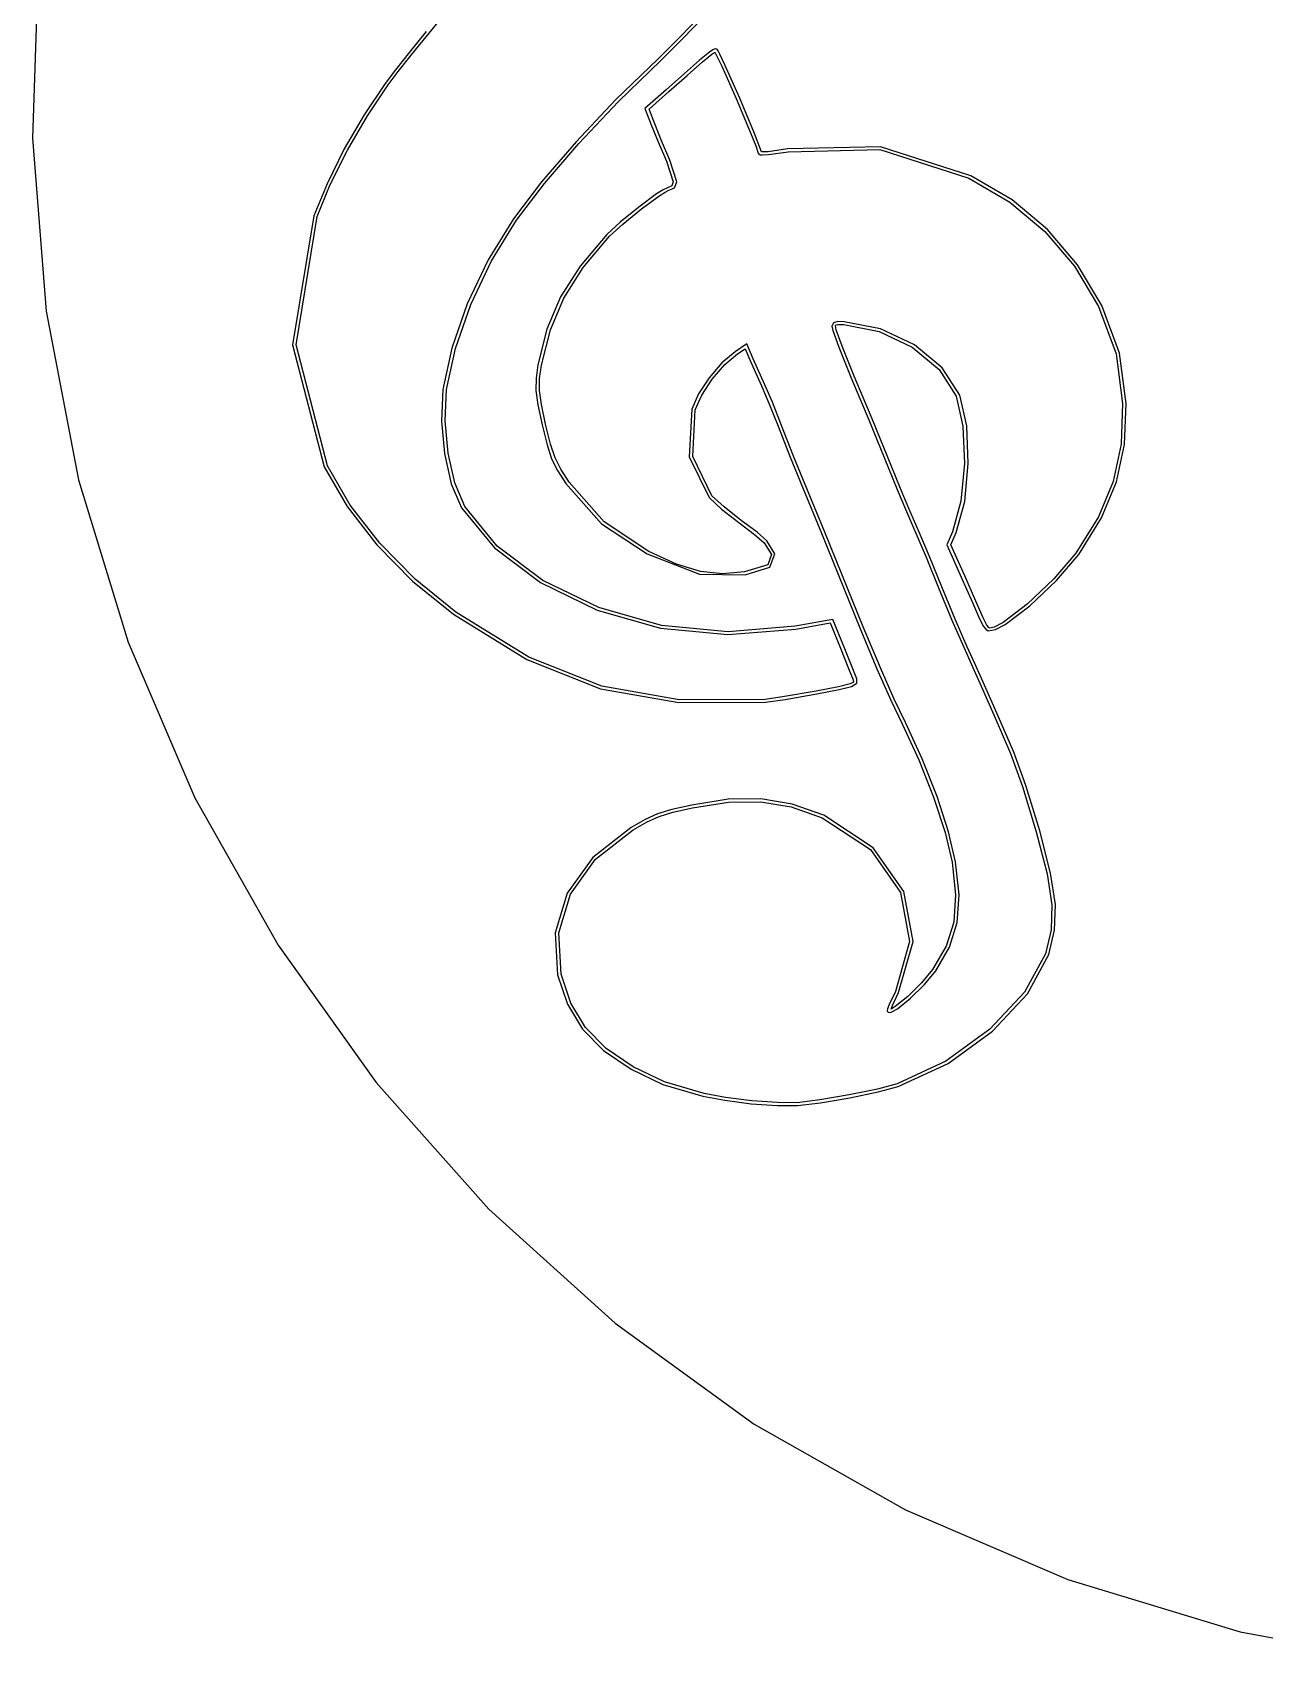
# Model space of a CAD drawing. Extents: x 23 to 468, y 457 to 580.
# Drawn here: x 366 to 406.3, y 456.8 to 510.3 of the extents above; entities that cross this region are included whole.
import ezdxf

# ---------------------------------------------------------------- set-up
doc = ezdxf.new("R2010")
doc.units = 0
doc.layers.get('0').update_dxf_attribs({"linetype": 'CONTINUOUS'})

msp = doc.modelspace()

# ---------------------------------------------------------------- linework, layer by layer
at = {"color": 0}
for p, q in [((366.162, 512.579), (365.972, 506.815)), ((378.943, 510.251), (379.536, 510.97)), ((388.197, 511.179), (386.436, 509.408)), ((386.525, 509.348), (388.292, 511.126)), ((378.848, 510.3), (378.305, 509.626)), ((378.4, 509.58), (378.943, 510.251)), ((378.305, 509.626), (377.843, 509.044)), ((388.119, 509.626), (387.798, 509.365)), ((388.232, 509.704), (388.119, 509.626)), ((388.197, 509.563), (388.292, 509.626)), ((388.274, 509.725), (388.232, 509.704)), ((388.302, 509.732), (388.274, 509.725)), ((388.292, 509.626), (388.295, 509.623)), ((388.295, 509.623), (388.352, 509.52)), ((388.352, 509.725), (388.302, 509.732)), ((388.377, 509.697), (388.352, 509.725)), ((388.401, 509.665), (388.377, 509.697)), ((388.458, 509.559), (388.401, 509.665)), ((377.938, 508.998), (378.4, 509.58)), ((386.436, 509.408), (385.046, 508.064)), ((385.138, 508.007), (386.525, 509.348)), ((387.798, 509.365), (387.301, 508.928)), ((387.389, 508.864), (387.886, 509.305)), ((387.886, 509.305), (388.197, 509.563)), ((388.352, 509.52), (388.521, 509.171)), ((388.627, 509.207), (388.458, 509.559)), ((388.521, 509.171), (388.994, 508.109)), ((389.103, 508.141), (388.627, 509.207)), ((377.504, 508.6), (376.823, 507.58)), ((376.925, 507.541), (377.603, 508.554)), ((377.843, 509.044), (377.504, 508.6)), ((377.603, 508.554), (377.938, 508.998)), ((387.301, 508.928), (386.704, 508.395)), ((386.789, 508.335), (387.389, 508.864)), ((385.046, 508.064), (383.755, 506.695)), ((383.85, 506.642), (385.138, 508.007)), ((386.704, 508.395), (386.009, 507.781)), ((386.143, 507.76), (386.789, 508.335)), ((388.994, 508.109), (389.467, 506.984)), ((389.576, 507.016), (389.103, 508.141)), ((376.823, 507.58), (376.17, 506.458)), ((376.276, 506.423), (376.925, 507.541)), ((386.009, 507.781), (386.214, 507.245)), ((386.327, 507.277), (386.143, 507.76)), ((386.214, 507.245), (386.443, 506.688)), ((386.553, 506.723), (386.327, 507.277)), ((389.467, 506.984), (389.632, 506.561)), ((389.819, 506.363), (389.576, 507.016)), ((365.972, 506.815), (366.416, 501.153)), ((376.17, 506.458), (375.606, 505.322)), ((375.712, 505.294), (376.276, 506.423)), ((383.755, 506.695), (382.619, 505.379)), ((382.718, 505.326), (383.85, 506.642)), ((386.443, 506.688), (386.711, 506.056)), ((386.824, 506.091), (386.553, 506.723)), ((389.632, 506.561), (389.717, 506.317)), ((390.67, 506.458), (390.042, 506.37)), ((393.711, 506.529), (390.67, 506.458)), ((390.694, 506.367), (393.689, 506.437)), ((393.689, 506.437), (396.61, 505.506)), ((396.67, 505.583), (393.711, 506.529)), ((386.711, 506.056), (386.93, 505.379)), ((387.047, 505.379), (386.824, 506.091)), ((389.717, 506.317), (389.749, 506.282)), ((389.749, 506.282), (389.781, 506.271)), ((389.781, 506.271), (389.848, 506.264)), ((389.851, 506.36), (389.819, 506.363)), ((389.848, 506.264), (390.052, 506.275)), ((390.042, 506.37), (389.851, 506.36)), ((390.052, 506.275), (390.694, 506.367)), ((382.619, 505.379), (381.706, 504.172)), ((386.93, 505.379), (386.884, 505.248)), ((386.973, 505.188), (387.047, 505.379)), ((396.61, 505.506), (397.947, 504.723)), ((398.022, 504.793), (396.67, 505.583)), ((375.606, 505.322), (375.176, 504.275)), ((375.285, 504.254), (375.712, 505.294)), ((381.808, 504.13), (382.718, 505.326)), ((386.387, 504.987), (385.812, 504.56)), ((385.893, 504.497), (386.461, 504.917)), ((386.599, 505.125), (386.387, 504.987)), ((386.461, 504.917), (386.666, 505.051)), ((386.743, 505.188), (386.599, 505.125)), ((386.666, 505.051), (386.764, 505.1)), ((386.884, 505.248), (386.743, 505.188)), ((386.764, 505.1), (386.973, 505.188)), ((375.176, 504.275), (374.477, 500.052)), ((385.812, 504.56), (385.202, 504.067)), ((385.286, 504.003), (385.893, 504.497)), ((397.947, 504.723), (399.098, 503.76)), ((399.186, 503.82), (398.022, 504.793)), ((374.594, 500.055), (375.285, 504.254)), ((381.706, 504.172), (380.88, 502.835)), ((380.989, 502.8), (381.808, 504.13)), ((385.202, 504.067), (384.757, 503.657)), ((384.849, 503.601), (385.286, 504.003)), ((399.098, 503.76), (400.068, 502.62)), ((400.166, 502.67), (399.186, 503.82)), ((384.757, 503.657), (383.889, 502.627)), ((383.988, 502.581), (384.849, 503.601)), ((380.88, 502.835), (380.192, 501.392)), ((380.309, 501.368), (380.989, 502.8)), ((400.957, 501.336), (400.166, 502.67)), ((383.889, 502.627), (383.247, 501.618)), ((383.357, 501.583), (383.988, 502.581)), ((400.068, 502.62), (400.851, 501.301)), ((383.247, 501.618), (382.799, 500.56)), ((366.416, 501.153), (367.467, 495.639)), ((380.192, 501.392), (379.688, 499.946)), ((379.804, 499.932), (380.309, 501.368)), ((382.912, 500.539), (383.357, 501.583)), ((400.851, 501.301), (401.429, 499.756)), ((401.542, 499.777), (400.957, 501.336)), ((382.799, 500.56), (382.506, 499.396)), ((382.623, 499.385), (382.912, 500.539)), ((392.176, 500.775), (392.127, 500.666)), ((392.127, 500.666), (392.151, 500.525)), ((392.151, 500.525), (392.352, 499.971)), ((392.317, 500.814), (392.176, 500.775)), ((392.243, 500.673), (392.25, 500.705)), ((392.264, 500.546), (392.243, 500.673)), ((392.25, 500.705), (392.317, 500.719)), ((392.462, 500.003), (392.264, 500.546)), ((392.529, 500.807), (392.317, 500.814)), ((392.317, 500.719), (392.515, 500.715)), ((392.515, 500.715), (393.668, 500.489)), ((393.721, 500.578), (392.529, 500.807)), ((394.832, 500.048), (393.721, 500.578)), ((374.477, 500.052), (375.514, 496.055)), ((375.624, 496.09), (374.594, 500.055)), ((389.347, 500.08), (388.962, 499.826)), ((389.548, 499.597), (389.347, 500.08)), ((392.857, 499.029), (392.462, 500.003)), ((393.668, 500.489), (394.751, 499.971)), ((395.736, 499.3), (394.832, 500.048)), ((379.688, 499.946), (379.398, 498.588)), ((379.518, 498.584), (379.804, 499.932)), ((388.528, 499.466), (388.108, 498.976)), ((388.962, 499.826), (388.528, 499.466)), ((388.624, 499.41), (389.033, 499.756)), ((389.033, 499.756), (389.29, 499.925)), ((389.29, 499.925), (389.435, 499.565)), ((389.435, 499.565), (389.819, 498.708)), ((389.929, 498.743), (389.548, 499.597)), ((392.352, 499.971), (392.748, 498.997)), ((394.751, 499.971), (395.633, 499.241)), ((401.429, 499.756), (401.638, 498.129)), ((401.75, 498.136), (401.542, 499.777)), ((382.443, 498.955), (382.439, 498.553)), ((382.506, 499.396), (382.443, 498.955)), ((382.556, 498.556), (382.559, 498.948)), ((382.559, 498.948), (382.623, 499.385)), ((388.108, 498.976), (387.756, 498.443)), ((387.865, 498.404), (388.211, 498.93)), ((388.211, 498.93), (388.624, 499.41)), ((392.748, 498.997), (393.33, 497.593)), ((393.439, 497.625), (392.857, 499.029)), ((395.633, 499.241), (396.191, 498.376)), ((396.307, 498.408), (395.736, 499.3)), ((379.398, 498.588), (379.349, 497.554)), ((379.472, 497.561), (379.518, 498.584)), ((382.439, 498.553), (382.503, 498.083)), ((382.619, 498.098), (382.556, 498.556)), ((387.756, 498.443), (387.537, 497.946)), ((387.65, 497.928), (387.865, 498.404)), ((389.819, 498.708), (390.066, 498.14)), ((390.179, 498.172), (389.929, 498.743)), ((396.536, 497.399), (396.307, 498.408)), ((382.503, 498.083), (382.644, 497.431)), ((382.757, 497.452), (382.619, 498.098)), ((387.537, 497.946), (387.459, 496.383)), ((387.576, 496.401), (387.65, 497.928)), ((390.066, 498.14), (390.366, 497.385)), ((390.476, 497.413), (390.179, 498.172)), ((396.191, 498.376), (396.409, 497.388)), ((401.638, 498.129), (401.588, 496.796)), ((401.701, 496.789), (401.75, 498.136)), ((379.349, 497.554), (379.448, 496.492)), ((379.568, 496.503), (379.472, 497.561)), ((382.644, 497.431), (382.803, 496.778)), ((382.919, 496.803), (382.757, 497.452)), ((390.366, 497.385), (390.758, 496.38)), ((390.871, 496.411), (390.476, 497.413)), ((393.33, 497.593), (393.979, 496.016)), ((394.085, 496.048), (393.439, 497.625)), ((396.409, 497.388), (396.462, 496.164)), ((396.589, 496.164), (396.536, 497.399)), ((383.067, 496.351), (382.919, 496.803)), ((401.588, 496.796), (401.331, 495.582)), ((401.44, 495.565), (401.701, 496.789)), ((379.448, 496.492), (379.67, 495.508)), ((379.79, 495.533), (379.568, 496.503)), ((382.803, 496.778), (382.954, 496.32)), ((382.954, 496.32), (383.148, 495.935)), ((383.254, 495.981), (383.067, 496.351)), ((387.459, 496.383), (388.105, 495.053)), ((388.2, 495.109), (387.576, 496.401)), ((390.758, 496.38), (391.238, 495.212)), ((391.35, 495.244), (390.871, 496.411)), ((375.514, 496.055), (376.262, 494.757)), ((376.364, 494.803), (375.624, 496.09)), ((383.148, 495.935), (383.424, 495.515)), ((383.526, 495.561), (383.254, 495.981)), ((393.979, 496.016), (394.264, 495.318)), ((394.37, 495.349), (394.085, 496.048)), ((396.462, 496.164), (396.346, 494.937)), ((396.473, 494.93), (396.589, 496.164)), ((367.467, 495.639), (369.101, 490.319)), ((379.67, 495.508), (380.009, 494.721)), ((380.118, 494.764), (379.79, 495.533)), ((383.424, 495.515), (384.584, 494.196)), ((384.672, 494.259), (383.526, 495.561)), ((391.238, 495.212), (391.784, 493.892)), ((391.897, 493.924), (391.35, 495.244)), ((394.264, 495.318), (394.536, 494.669)), ((394.642, 494.7), (394.37, 495.349)), ((401.331, 495.582), (400.844, 494.425)), ((400.946, 494.39), (401.44, 495.565)), ((376.262, 494.757), (377.232, 493.504)), ((377.328, 493.561), (376.364, 494.803)), ((380.009, 494.721), (381.081, 493.406)), ((381.176, 493.466), (380.118, 494.764)), ((388.105, 495.053), (388.514, 494.679)), ((388.599, 494.746), (388.2, 495.109)), ((388.514, 494.679), (389.079, 494.235)), ((389.16, 494.305), (388.599, 494.746)), ((394.536, 494.669), (394.758, 494.143)), ((394.868, 494.175), (394.642, 494.7)), ((396.346, 494.937), (396.074, 493.938)), ((396.187, 493.914), (396.473, 494.93)), ((384.584, 494.196), (386.076, 493.212)), ((386.14, 493.289), (384.672, 494.259)), ((389.079, 494.235), (389.594, 493.85)), ((389.678, 493.917), (389.16, 494.305)), ((394.758, 494.143), (394.907, 493.808)), ((395.016, 493.843), (394.868, 494.175)), ((400.844, 494.425), (400.106, 493.236)), ((400.202, 493.194), (400.946, 494.39)), ((389.594, 493.85), (389.908, 493.578)), ((389.999, 493.638), (389.678, 493.917)), ((389.908, 493.578), (390.148, 493.19)), ((390.26, 493.208), (389.999, 493.638)), ((391.784, 493.892), (392.342, 492.517)), ((392.455, 492.548), (391.897, 493.924)), ((394.907, 493.808), (395.213, 493.099)), ((395.323, 493.13), (395.016, 493.843)), ((396.074, 493.938), (395.887, 493.508)), ((396.014, 493.511), (396.187, 493.914)), ((377.232, 493.504), (378.4, 492.319)), ((378.488, 492.383), (377.328, 493.561)), ((381.081, 493.406), (382.595, 492.27)), ((382.669, 492.344), (381.176, 493.466)), ((386.076, 493.212), (387.791, 492.548)), ((387.04, 492.88), (386.14, 493.289)), ((390.148, 493.19), (390.028, 492.855)), ((390.098, 492.781), (390.26, 493.208)), ((395.213, 493.099), (395.616, 492.104)), ((395.725, 492.136), (395.323, 493.13)), ((395.887, 493.508), (396.36, 492.453)), ((396.473, 492.488), (396.014, 493.511)), ((400.106, 493.236), (399.39, 492.393)), ((399.479, 492.34), (400.202, 493.194)), ((387.823, 492.637), (387.04, 492.88)), ((387.791, 492.548), (389.283, 492.531)), ((388.542, 492.555), (387.823, 492.637)), ((389.262, 492.622), (388.542, 492.555)), ((390.028, 492.855), (389.262, 492.622)), ((389.283, 492.531), (390.098, 492.781)), ((392.342, 492.517), (393.04, 490.791)), ((393.153, 490.823), (392.455, 492.548)), ((378.4, 492.319), (379.741, 491.236)), ((379.818, 491.307), (378.488, 492.383)), ((382.595, 492.27), (384.44, 491.374)), ((384.496, 491.458), (382.669, 492.344)), ((395.616, 492.104), (396.05, 491.038)), ((396.159, 491.07), (395.725, 492.136)), ((396.36, 492.453), (396.727, 491.624)), ((396.84, 491.659), (396.473, 492.488)), ((399.39, 492.393), (398.519, 491.571)), ((398.6, 491.508), (399.479, 492.34)), ((386.549, 490.869), (384.496, 491.458)), ((396.727, 491.624), (396.96, 491.084)), ((397.073, 491.116), (396.84, 491.659)), ((398.519, 491.571), (397.725, 490.971)), ((397.796, 490.897), (398.6, 491.508)), ((379.741, 491.236), (382.139, 489.751)), ((382.203, 489.828), (379.818, 491.307)), ((384.44, 491.374), (386.517, 490.777)), ((392.155, 491.063), (390.927, 490.841)), ((390.948, 490.753), (392.074, 490.954)), ((392.074, 490.954), (392.409, 490.128)), ((392.522, 490.16), (392.155, 491.063)), ((396.05, 491.038), (396.438, 490.16)), ((396.543, 490.195), (396.159, 491.07)), ((396.96, 491.084), (397.09, 490.834)), ((397.2, 490.88), (397.073, 491.116)), ((397.725, 490.971), (397.436, 490.813)), ((386.517, 490.777), (388.719, 490.569)), ((388.726, 490.664), (386.549, 490.869)), ((388.719, 490.569), (390.948, 490.753)), ((390.927, 490.841), (388.726, 490.664)), ((393.04, 490.791), (393.601, 489.447)), ((393.714, 489.479), (393.153, 490.823)), ((397.09, 490.834), (397.161, 490.746)), ((397.161, 490.746), (397.242, 490.696)), ((397.26, 490.806), (397.2, 490.88)), ((397.242, 490.696), (397.482, 490.732)), ((397.284, 490.784), (397.26, 490.806)), ((397.436, 490.813), (397.284, 490.784)), ((397.482, 490.732), (397.796, 490.897)), ((369.101, 490.319), (371.284, 485.228)), ((392.409, 490.128), (392.673, 489.465)), ((392.786, 489.5), (392.522, 490.16)), ((396.438, 490.16), (396.695, 489.592)), ((396.804, 489.627), (396.543, 490.195)), ((382.139, 489.751), (384.556, 488.798)), ((384.595, 488.883), (382.203, 489.828)), ((392.673, 489.465), (392.822, 489.088)), ((392.938, 489.119), (392.786, 489.5)), ((393.601, 489.447), (394.056, 488.421)), ((394.166, 488.453), (393.714, 489.479)), ((396.695, 489.592), (397.013, 488.883)), ((397.122, 488.918), (396.804, 489.627)), ((384.556, 488.798), (387.117, 488.347)), ((387.131, 488.438), (384.595, 488.883)), ((392.338, 488.865), (391.608, 488.724)), ((391.633, 488.632), (392.363, 488.774)), ((392.719, 488.957), (392.338, 488.865)), ((392.363, 488.774), (392.762, 488.872)), ((392.832, 489.017), (392.719, 488.957)), ((392.762, 488.872), (392.938, 488.978)), ((392.822, 489.088), (392.832, 489.017)), ((392.938, 488.978), (392.938, 489.119)), ((397.013, 488.883), (397.429, 487.941)), ((397.535, 487.976), (397.122, 488.918)), ((387.117, 488.347), (389.954, 488.357)), ((389.943, 488.449), (387.131, 488.438)), ((390.574, 488.541), (389.943, 488.449)), ((389.95, 488.357), (389.954, 488.357)), ((389.957, 488.357), (389.95, 488.357)), ((389.954, 488.357), (390.596, 488.449)), ((389.954, 488.357), (389.957, 488.357)), ((391.608, 488.724), (390.574, 488.541)), ((390.596, 488.449), (391.633, 488.632)), ((394.056, 488.421), (394.423, 487.652)), ((394.533, 487.691), (394.166, 488.453)), ((397.429, 487.941), (397.972, 486.682)), ((398.082, 486.72), (397.535, 487.976)), ((394.423, 487.652), (394.97, 486.477)), ((395.079, 486.509), (394.533, 487.691)), ((397.972, 486.682), (398.36, 485.606)), ((398.473, 485.634), (398.082, 486.72)), ((394.97, 486.477), (395.453, 485.249)), ((395.566, 485.278), (395.079, 486.509)), ((398.36, 485.606), (398.815, 484.12)), ((398.928, 484.145), (398.473, 485.634)), ((371.284, 485.228), (374.001, 480.413)), ((388.733, 485.182), (387.541, 484.995)), ((387.569, 484.904), (388.743, 485.091)), ((389.805, 485.193), (388.733, 485.182)), ((388.743, 485.091), (389.791, 485.101)), ((389.791, 485.101), (390.79, 484.932)), ((390.825, 485.02), (389.805, 485.193)), ((395.453, 485.249), (395.831, 484.092)), ((395.944, 484.117), (395.566, 485.278)), ((386.013, 484.523), (385.554, 484.258)), ((386.419, 484.703), (386.013, 484.523)), ((386.076, 484.445), (386.468, 484.621)), ((386.884, 484.844), (386.419, 484.703)), ((386.468, 484.621), (386.923, 484.759)), ((387.541, 484.995), (386.884, 484.844)), ((386.923, 484.759), (387.569, 484.904)), ((390.79, 484.932), (391.806, 484.579)), ((391.862, 484.66), (390.825, 485.02)), ((391.806, 484.579), (393.393, 483.538)), ((393.481, 483.598), (391.862, 484.66)), ((385.554, 484.258), (384.302, 483.274)), ((384.394, 483.221), (385.625, 484.184)), ((385.625, 484.184), (386.076, 484.445)), ((395.831, 484.092), (396.057, 483.122)), ((396.173, 483.14), (395.944, 484.117)), ((398.815, 484.12), (399.168, 482.745)), ((399.281, 482.762), (398.928, 484.145)), ((393.393, 483.538), (394.37, 482.131)), ((394.48, 482.166), (393.481, 483.598)), ((384.302, 483.274), (383.462, 482.11)), ((383.575, 482.078), (384.394, 483.221)), ((396.057, 483.122), (396.169, 482.053)), ((396.286, 482.057), (396.173, 483.14)), ((399.168, 482.745), (399.327, 481.732)), ((399.44, 481.736), (399.281, 482.762)), ((383.462, 482.11), (383.071, 480.811)), ((383.191, 480.808), (383.575, 482.078)), ((394.37, 482.131), (394.663, 480.529)), ((394.78, 480.526), (394.48, 482.166)), ((396.169, 482.053), (396.113, 481.164)), ((396.226, 481.15), (396.286, 482.057)), ((399.327, 481.732), (399.302, 480.91)), ((399.415, 480.903), (399.44, 481.736)), ((383.071, 480.811), (383.148, 479.436)), ((383.268, 479.457), (383.191, 480.808)), ((396.113, 481.164), (395.866, 480.377)), ((395.975, 480.346), (396.226, 481.15)), ((399.302, 480.91), (399.112, 480.127)), ((399.221, 480.106), (399.415, 480.903)), ((374.001, 480.413), (377.215, 475.915)), ((394.663, 480.529), (394.204, 478.892)), ((394.31, 478.857), (394.78, 480.526)), ((395.866, 480.377), (395.422, 479.608)), ((395.524, 479.566), (395.975, 480.346)), ((399.112, 480.127), (398.424, 478.868)), ((398.526, 478.822), (399.221, 480.106)), ((383.148, 479.436), (383.469, 478.48)), ((383.582, 478.515), (383.268, 479.457)), ((395.062, 479.182), (394.607, 478.734)), ((395.422, 479.608), (395.062, 479.182)), ((395.157, 479.125), (395.524, 479.566)), ((394.204, 478.892), (393.996, 478.465)), ((394.106, 478.437), (394.31, 478.857)), ((394.607, 478.734), (394.197, 478.398)), ((394.271, 478.331), (394.695, 478.674)), ((394.695, 478.674), (395.157, 479.125)), ((398.424, 478.868), (397.295, 477.658)), ((397.379, 477.591), (398.526, 478.822)), ((383.469, 478.48), (383.963, 477.661)), ((384.066, 477.714), (383.582, 478.515)), ((393.947, 478.324), (393.936, 478.275)), ((393.936, 478.275), (393.936, 478.254)), ((393.936, 478.254), (393.965, 478.218)), ((393.996, 478.465), (393.947, 478.324)), ((393.965, 478.218), (394.046, 478.211)), ((394.046, 478.211), (394.113, 478.236)), ((394.06, 478.317), (394.106, 478.437)), ((394.197, 478.398), (394.06, 478.317)), ((394.113, 478.236), (394.271, 478.331)), ((383.963, 477.661), (384.651, 476.963)), ((384.739, 477.026), (384.066, 477.714)), ((397.295, 477.658), (395.859, 476.617)), ((395.926, 476.539), (397.379, 477.591)), ((385.625, 476.426), (384.739, 477.026)), ((384.651, 476.963), (385.554, 476.349)), ((395.859, 476.617), (394.257, 475.869)), ((394.296, 475.784), (395.926, 476.539)), ((385.554, 476.349), (386.588, 475.855)), ((386.648, 475.94), (385.625, 476.426)), ((377.215, 475.915), (380.898, 471.773)), ((386.588, 475.855), (387.907, 475.467)), ((387.95, 475.555), (386.648, 475.94)), ((387.907, 475.467), (388.62, 475.333)), ((388.648, 475.425), (387.95, 475.555)), ((389.509, 475.319), (388.648, 475.425)), ((392.695, 475.513), (391.735, 475.35)), ((391.753, 475.255), (392.712, 475.417)), ((393.619, 475.703), (392.695, 475.513)), ((392.712, 475.417), (393.64, 475.611)), ((394.257, 475.869), (393.619, 475.703)), ((393.64, 475.611), (394.296, 475.784)), ((388.62, 475.333), (389.484, 475.223)), ((389.484, 475.223), (390.331, 475.163)), ((390.349, 475.259), (389.509, 475.319)), ((390.331, 475.163), (390.998, 475.16)), ((390.994, 475.255), (390.349, 475.259)), ((391.735, 475.35), (390.994, 475.255)), ((390.998, 475.16), (391.753, 475.255)), ((380.898, 471.773), (385.032, 468.037)), ((385.032, 468.037), (389.587, 464.742)), ((389.587, 464.742), (394.533, 461.934)), ((394.533, 461.934), (399.842, 459.655)), ((399.842, 459.655), (405.49, 457.944)), ((405.49, 457.944), (411.452, 456.847))]:
    msp.add_line(p, q, dxfattribs=at)

doc.saveas('drawing.dxf')
